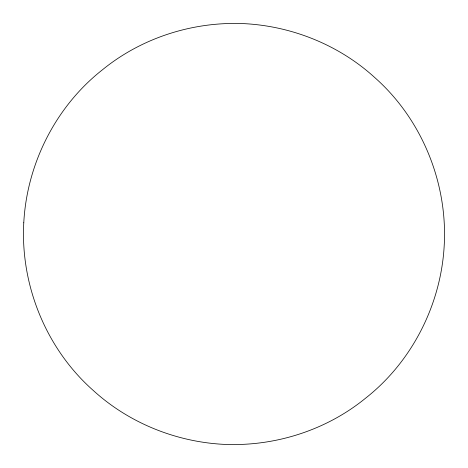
<?xml version="1.0" encoding="UTF-8"?>
<svg xmlns="http://www.w3.org/2000/svg" width="468" height="468" viewBox="0 0 468 468"><rect width="100%" height="100%" fill="white"/><g stroke="black" fill="none" stroke-linecap="round" stroke-linejoin="round"><path stroke-width="0.7" d="M23.774 222.791C20.305 285.439 46.314 349.134 93.506 390.675C128.77 422.779 175.377 441.634 222.908 444.307C273.944 446.887 325.915 430.578 365.572 398.192C412.173 361.606 441.119 304.235 444.226 245.209C447.695 182.561 421.686 118.866 374.494 77.325C339.23 45.22 292.623 26.366 245.092 23.692C194.056 21.113 142.085 37.422 102.428 69.808C55.827 106.394 26.881 163.765 23.774 222.791"/></g></svg>
